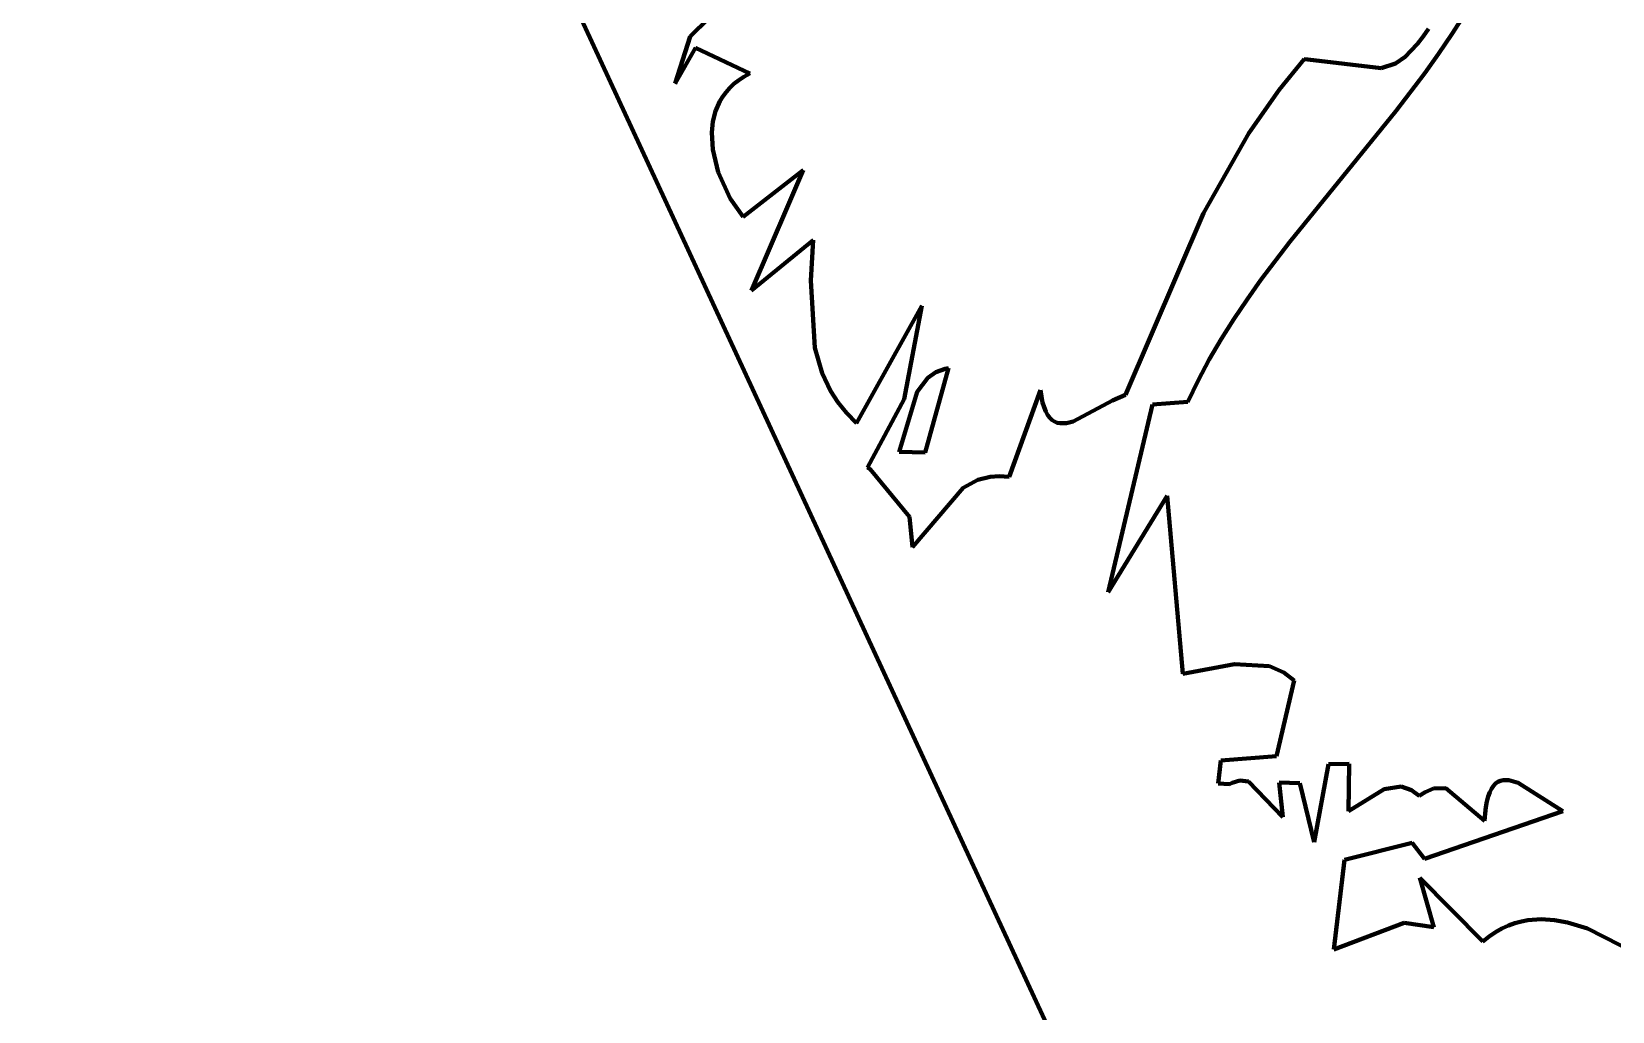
# Model space of a CAD drawing. Header units: millimetres. Extents: x 0 to 9.3, y 0 to 12.
# Drawn here: x 1.07 to 2.053, y 5.38 to 5.989 of the extents above; entities that cross this region are included whole.
import ezdxf

# ---------------------------------------------------------------- set-up
doc = ezdxf.new("R2010")
doc.units = ezdxf.units.MM
doc.layers.add('color#000000ff', color=7, linetype='CONTINUOUS', lineweight=100)
doc.layers.add('color#ffffffff', color=7, linetype='CONTINUOUS', lineweight=100)

msp = doc.modelspace()

# ---------------------------------------------------------------- linework, layer by layer
at = {"layer": 'color#000000ff'}
for p, q in [((1.82763, 5.09888), (1.06964, 6.73519)), ((1.5025, 6.00902), (1.47916, 5.98598)), ((1.96066, 5.99983), (1.95281, 5.98746)), ((1.93511, 5.98604), (1.93846, 5.99074)), ((1.95281, 5.98746), (1.94458, 5.9753)), ((1.47916, 5.98598), (1.46997, 5.95679)), ((1.46997, 5.95679), (1.48247, 5.97898)), ((1.48247, 5.97898), (1.51624, 5.96302)), ((1.92748, 5.97719), (1.93146, 5.98152)), ((1.93146, 5.98152), (1.93511, 5.98604)), ((1.8454, 5.9529), (1.86111, 5.97206)), ((1.86111, 5.97206), (1.86335, 5.97183)), ((1.86335, 5.97183), (1.90901, 5.96639)), ((1.90901, 5.96639), (1.91779, 5.96925)), ((1.91779, 5.96925), (1.92381, 5.97335)), ((1.92381, 5.97335), (1.92748, 5.97719)), ((1.94458, 5.9753), (1.936, 5.9633)), ((1.50938, 5.95898), (1.50644, 5.95668)), ((1.51265, 5.9611), (1.50938, 5.95898)), ((1.51624, 5.96302), (1.51265, 5.9611)), ((1.936, 5.9633), (1.91805, 5.93971)), ((1.49946, 5.9488), (1.49771, 5.94589)), ((1.50149, 5.95157), (1.49946, 5.9488)), ((1.50382, 5.95421), (1.50149, 5.95157)), ((1.50644, 5.95668), (1.50382, 5.95421)), ((1.82657, 5.92606), (1.8454, 5.9529)), ((1.49503, 5.93972), (1.49338, 5.93318)), ((1.49771, 5.94589), (1.49503, 5.93972)), ((1.91805, 5.93971), (1.85217, 5.85849)), ((1.49338, 5.93318), (1.49267, 5.92636)), ((1.49267, 5.92636), (1.49322, 5.91583)), ((1.7984, 5.87629), (1.82657, 5.92606)), ((1.49322, 5.91583), (1.49656, 5.90177)), ((1.49656, 5.90177), (1.50409, 5.88531)), ((1.51206, 5.87402), (1.54948, 5.90305)), ((1.54948, 5.90305), (1.54018, 5.88134)), ((1.50409, 5.88531), (1.51206, 5.87402)), ((1.54018, 5.88134), (1.51741, 5.82822)), ((1.74991, 5.76328), (1.7984, 5.87629)), ((1.51741, 5.82822), (1.5557, 5.85938)), ((1.5557, 5.85938), (1.55415, 5.83436)), ((1.85217, 5.85849), (1.83418, 5.83477)), ((1.55415, 5.83436), (1.55683, 5.79264)), ((1.83418, 5.83477), (1.82558, 5.82269)), ((1.82558, 5.82269), (1.81732, 5.81042)), ((1.5826, 5.74581), (1.62327, 5.81862)), ((1.62327, 5.81862), (1.61224, 5.76055)), ((1.81732, 5.81042), (1.80944, 5.79793)), ((1.55683, 5.79264), (1.56136, 5.7769)), ((1.80944, 5.79793), (1.802, 5.78521)), ((1.802, 5.78521), (1.79505, 5.77222)), ((1.56136, 5.7769), (1.56656, 5.76577)), ((1.62039, 5.76518), (1.62708, 5.77385)), ((1.63995, 5.77986), (1.62541, 5.72743)), ((1.62708, 5.77385), (1.63206, 5.77747)), ((1.63206, 5.77747), (1.63784, 5.77956)), ((1.63784, 5.77956), (1.63995, 5.77986)), ((1.79505, 5.77222), (1.78864, 5.75893)), ((1.56656, 5.76577), (1.57101, 5.75874)), ((1.60926, 5.72792), (1.62039, 5.76518)), ((1.67749, 5.71228), (1.69716, 5.76633)), ((1.69716, 5.76633), (1.69768, 5.76225)), ((1.69768, 5.76225), (1.69838, 5.75868)), ((1.74194, 5.75985), (1.74991, 5.76328)), ((1.57101, 5.75874), (1.57634, 5.75207)), ((1.57634, 5.75207), (1.5826, 5.74581)), ((1.61224, 5.76055), (1.58938, 5.71816)), ((1.69838, 5.75868), (1.69925, 5.7556)), ((1.69925, 5.7556), (1.70029, 5.75299)), ((1.70029, 5.75299), (1.70147, 5.75082)), ((1.71737, 5.7468), (1.74194, 5.75985)), ((1.7668, 5.75725), (1.73911, 5.64065)), ((1.78864, 5.75893), (1.7668, 5.75725)), ((1.70147, 5.75082), (1.7028, 5.74906)), ((1.7028, 5.74906), (1.70426, 5.7477)), ((1.70426, 5.7477), (1.70585, 5.74669)), ((1.70585, 5.74669), (1.70754, 5.74602)), ((1.70754, 5.74602), (1.70934, 5.74566)), ((1.70934, 5.74566), (1.71321, 5.74576)), ((1.71321, 5.74576), (1.71737, 5.7468)), ((1.62541, 5.72743), (1.60926, 5.72792)), ((1.58938, 5.71816), (1.59114, 5.71704)), ((1.59114, 5.71704), (1.6155, 5.68754)), ((1.65817, 5.71047), (1.66586, 5.71244)), ((1.66586, 5.71244), (1.67146, 5.71279)), ((1.67146, 5.71279), (1.67749, 5.71228)), ((1.61742, 5.66858), (1.64908, 5.7056)), ((1.64908, 5.7056), (1.65817, 5.71047)), ((1.73911, 5.64065), (1.77593, 5.70055)), ((1.77593, 5.70055), (1.78564, 5.59)), ((1.6155, 5.68754), (1.61742, 5.66858)), ((1.78564, 5.59), (1.81778, 5.59586)), ((1.81778, 5.59586), (1.83948, 5.5946)), ((1.83948, 5.5946), (1.8485, 5.59066)), ((1.85488, 5.58583), (1.84381, 5.53885)), ((1.8485, 5.59066), (1.85488, 5.58583)), ((1.80918, 5.5361), (1.80756, 5.52174)), ((1.84381, 5.53885), (1.80918, 5.5361)), ((1.8672, 5.48528), (1.8762, 5.53379)), ((1.8762, 5.53379), (1.88894, 5.5339)), ((1.88894, 5.5339), (1.8886, 5.50449)), ((1.80756, 5.52174), (1.81452, 5.52141)), ((1.81452, 5.52141), (1.81622, 5.52222)), ((1.81622, 5.52222), (1.82094, 5.52354)), ((1.82094, 5.52354), (1.82648, 5.52301)), ((1.82648, 5.52301), (1.84785, 5.50081)), ((1.84785, 5.50081), (1.84544, 5.52247)), ((1.84544, 5.52247), (1.85843, 5.52193)), ((1.85843, 5.52193), (1.8672, 5.48528)), ((1.8886, 5.50449), (1.9107, 5.51834)), ((1.9107, 5.51834), (1.92146, 5.51995)), ((1.92146, 5.51995), (1.92777, 5.51772)), ((1.92777, 5.51772), (1.93257, 5.51407)), ((1.93257, 5.51407), (1.93624, 5.51646)), ((1.93624, 5.51646), (1.94138, 5.51862)), ((1.94138, 5.51862), (1.9491, 5.51893)), ((1.9491, 5.51893), (1.97325, 5.49864)), ((1.97554, 5.51368), (1.97649, 5.51628)), ((1.97649, 5.51628), (1.97758, 5.51846)), ((1.97758, 5.51846), (1.97879, 5.52025)), ((1.97879, 5.52025), (1.98013, 5.52166)), ((1.98013, 5.52166), (1.98157, 5.52272)), ((1.98157, 5.52272), (1.98312, 5.52345)), ((1.98312, 5.52345), (1.98477, 5.52387)), ((1.98477, 5.52387), (1.98832, 5.52388)), ((1.98832, 5.52388), (1.99417, 5.52216)), ((1.99417, 5.52216), (2.02197, 5.50455)), ((1.97358, 5.50314), (1.97408, 5.50713)), ((1.97408, 5.50713), (1.97473, 5.51064)), ((1.97473, 5.51064), (1.97554, 5.51368)), ((2.02197, 5.50455), (1.9358, 5.47487)), ((1.97325, 5.49864), (1.97358, 5.50314)), ((1.92821, 5.48491), (1.88609, 5.47428)), ((1.9358, 5.47487), (1.92821, 5.48491)), ((1.88609, 5.47428), (1.87958, 5.41851)), ((1.94165, 5.43253), (1.93301, 5.46308)), ((1.93301, 5.46308), (1.97217, 5.42363)), ((1.99617, 5.43604), (2.00025, 5.43681)), ((2.00025, 5.43681), (2.00845, 5.43741)), ((2.00845, 5.43741), (2.01668, 5.43687)), ((2.01668, 5.43687), (2.02492, 5.43535)), ((1.87958, 5.41851), (1.92334, 5.43509)), ((1.92334, 5.43509), (1.94165, 5.43253)), ((1.97217, 5.42363), (1.97609, 5.42672)), ((1.97609, 5.42672), (1.98006, 5.42938)), ((1.98006, 5.42938), (1.98405, 5.43162)), ((1.98405, 5.43162), (1.98807, 5.43346)), ((1.98807, 5.43346), (1.99211, 5.43493)), ((1.99211, 5.43493), (1.99617, 5.43604)), ((2.02492, 5.43535), (2.03723, 5.43155)), ((2.03723, 5.43155), (2.08802, 5.40577))]:
    msp.add_line(p, q, dxfattribs=at)
at = {"layer": 'color#ffffffff'}
for p, q in [((1.06964, 6.73519), (1.82763, 5.09888)), ((1.47916, 5.98598), (1.5025, 6.00902)), ((1.95281, 5.98746), (1.96066, 5.99983)), ((1.93846, 5.99074), (1.93511, 5.98604)), ((1.94458, 5.9753), (1.95281, 5.98746)), ((1.46997, 5.95679), (1.47916, 5.98598)), ((1.48247, 5.97898), (1.46997, 5.95679)), ((1.51624, 5.96302), (1.48247, 5.97898)), ((1.93146, 5.98152), (1.92748, 5.97719)), ((1.93511, 5.98604), (1.93146, 5.98152)), ((1.86111, 5.97206), (1.8454, 5.9529)), ((1.86335, 5.97183), (1.86111, 5.97206)), ((1.90901, 5.96639), (1.86335, 5.97183)), ((1.91779, 5.96925), (1.90901, 5.96639)), ((1.92381, 5.97335), (1.91779, 5.96925)), ((1.92748, 5.97719), (1.92381, 5.97335)), ((1.936, 5.9633), (1.94458, 5.9753)), ((1.50644, 5.95668), (1.50938, 5.95898)), ((1.50938, 5.95898), (1.51265, 5.9611)), ((1.51265, 5.9611), (1.51624, 5.96302)), ((1.91805, 5.93971), (1.936, 5.9633)), ((1.49771, 5.94589), (1.49946, 5.9488)), ((1.49946, 5.9488), (1.50149, 5.95157)), ((1.50149, 5.95157), (1.50382, 5.95421)), ((1.50382, 5.95421), (1.50644, 5.95668)), ((1.8454, 5.9529), (1.82657, 5.92606)), ((1.49338, 5.93318), (1.49503, 5.93972)), ((1.49503, 5.93972), (1.49771, 5.94589)), ((1.85217, 5.85849), (1.91805, 5.93971)), ((1.49267, 5.92636), (1.49338, 5.93318)), ((1.49322, 5.91583), (1.49267, 5.92636)), ((1.82657, 5.92606), (1.7984, 5.87629)), ((1.49656, 5.90177), (1.49322, 5.91583)), ((1.50409, 5.88531), (1.49656, 5.90177)), ((1.54948, 5.90305), (1.51206, 5.87402)), ((1.54018, 5.88134), (1.54948, 5.90305)), ((1.51206, 5.87402), (1.50409, 5.88531)), ((1.51741, 5.82822), (1.54018, 5.88134)), ((1.7984, 5.87629), (1.74991, 5.76328)), ((1.5557, 5.85938), (1.51741, 5.82822)), ((1.55415, 5.83436), (1.5557, 5.85938)), ((1.83418, 5.83477), (1.85217, 5.85849)), ((1.55683, 5.79264), (1.55415, 5.83436)), ((1.82558, 5.82269), (1.83418, 5.83477)), ((1.81732, 5.81042), (1.82558, 5.82269)), ((1.62327, 5.81862), (1.5826, 5.74581)), ((1.61224, 5.76055), (1.62327, 5.81862)), ((1.80944, 5.79793), (1.81732, 5.81042)), ((1.56136, 5.7769), (1.55683, 5.79264)), ((1.802, 5.78521), (1.80944, 5.79793)), ((1.79505, 5.77222), (1.802, 5.78521)), ((1.56656, 5.76577), (1.56136, 5.7769)), ((1.62708, 5.77385), (1.62039, 5.76518)), ((1.62541, 5.72743), (1.63995, 5.77986)), ((1.63206, 5.77747), (1.62708, 5.77385)), ((1.63784, 5.77956), (1.63206, 5.77747)), ((1.63995, 5.77986), (1.63784, 5.77956)), ((1.78864, 5.75893), (1.79505, 5.77222)), ((1.57101, 5.75874), (1.56656, 5.76577)), ((1.62039, 5.76518), (1.60926, 5.72792)), ((1.69716, 5.76633), (1.67749, 5.71228)), ((1.69768, 5.76225), (1.69716, 5.76633)), ((1.69838, 5.75868), (1.69768, 5.76225)), ((1.74991, 5.76328), (1.74194, 5.75985)), ((1.57634, 5.75207), (1.57101, 5.75874)), ((1.5826, 5.74581), (1.57634, 5.75207)), ((1.58938, 5.71816), (1.61224, 5.76055)), ((1.69925, 5.7556), (1.69838, 5.75868)), ((1.70029, 5.75299), (1.69925, 5.7556)), ((1.70147, 5.75082), (1.70029, 5.75299)), ((1.74194, 5.75985), (1.71737, 5.7468)), ((1.73911, 5.64065), (1.7668, 5.75725)), ((1.7668, 5.75725), (1.78864, 5.75893)), ((1.7028, 5.74906), (1.70147, 5.75082)), ((1.70426, 5.7477), (1.7028, 5.74906)), ((1.70585, 5.74669), (1.70426, 5.7477)), ((1.70754, 5.74602), (1.70585, 5.74669)), ((1.70934, 5.74566), (1.70754, 5.74602)), ((1.71321, 5.74576), (1.70934, 5.74566)), ((1.71737, 5.7468), (1.71321, 5.74576)), ((1.60926, 5.72792), (1.62541, 5.72743)), ((1.59114, 5.71704), (1.58938, 5.71816)), ((1.6155, 5.68754), (1.59114, 5.71704)), ((1.66586, 5.71244), (1.65817, 5.71047)), ((1.67146, 5.71279), (1.66586, 5.71244)), ((1.67749, 5.71228), (1.67146, 5.71279)), ((1.64908, 5.7056), (1.61742, 5.66858)), ((1.65817, 5.71047), (1.64908, 5.7056)), ((1.77593, 5.70055), (1.73911, 5.64065)), ((1.78564, 5.59), (1.77593, 5.70055)), ((1.61742, 5.66858), (1.6155, 5.68754)), ((1.81778, 5.59586), (1.78564, 5.59)), ((1.83948, 5.5946), (1.81778, 5.59586)), ((1.8485, 5.59066), (1.83948, 5.5946)), ((1.84381, 5.53885), (1.85488, 5.58583)), ((1.85488, 5.58583), (1.8485, 5.59066)), ((1.80756, 5.52174), (1.80918, 5.5361)), ((1.80918, 5.5361), (1.84381, 5.53885)), ((1.8762, 5.53379), (1.8672, 5.48528)), ((1.88894, 5.5339), (1.8762, 5.53379)), ((1.8886, 5.50449), (1.88894, 5.5339)), ((1.81452, 5.52141), (1.80756, 5.52174)), ((1.81622, 5.52222), (1.81452, 5.52141)), ((1.82094, 5.52354), (1.81622, 5.52222)), ((1.82648, 5.52301), (1.82094, 5.52354)), ((1.84785, 5.50081), (1.82648, 5.52301)), ((1.85843, 5.52193), (1.84544, 5.52247)), ((1.84544, 5.52247), (1.84785, 5.50081)), ((1.8672, 5.48528), (1.85843, 5.52193)), ((1.9107, 5.51834), (1.8886, 5.50449)), ((1.92146, 5.51995), (1.9107, 5.51834)), ((1.92777, 5.51772), (1.92146, 5.51995)), ((1.93257, 5.51407), (1.92777, 5.51772)), ((1.93624, 5.51646), (1.93257, 5.51407)), ((1.94138, 5.51862), (1.93624, 5.51646)), ((1.9491, 5.51893), (1.94138, 5.51862)), ((1.97325, 5.49864), (1.9491, 5.51893)), ((1.97649, 5.51628), (1.97554, 5.51368)), ((1.97758, 5.51846), (1.97649, 5.51628)), ((1.97879, 5.52025), (1.97758, 5.51846)), ((1.98013, 5.52166), (1.97879, 5.52025)), ((1.98157, 5.52272), (1.98013, 5.52166)), ((1.98312, 5.52345), (1.98157, 5.52272)), ((1.98477, 5.52387), (1.98312, 5.52345)), ((1.98832, 5.52388), (1.98477, 5.52387)), ((1.99417, 5.52216), (1.98832, 5.52388)), ((2.02197, 5.50455), (1.99417, 5.52216)), ((1.97408, 5.50713), (1.97358, 5.50314)), ((1.97473, 5.51064), (1.97408, 5.50713)), ((1.97554, 5.51368), (1.97473, 5.51064)), ((1.9358, 5.47487), (2.02197, 5.50455)), ((1.97358, 5.50314), (1.97325, 5.49864)), ((1.88609, 5.47428), (1.92821, 5.48491)), ((1.92821, 5.48491), (1.9358, 5.47487)), ((1.87958, 5.41851), (1.88609, 5.47428)), ((1.97217, 5.42363), (1.93301, 5.46308)), ((1.93301, 5.46308), (1.94165, 5.43253)), ((2.00025, 5.43681), (1.99617, 5.43604)), ((2.00845, 5.43741), (2.00025, 5.43681)), ((2.01668, 5.43687), (2.00845, 5.43741)), ((2.02492, 5.43535), (2.01668, 5.43687)), ((1.92334, 5.43509), (1.87958, 5.41851)), ((1.94165, 5.43253), (1.92334, 5.43509)), ((1.97609, 5.42672), (1.97217, 5.42363)), ((1.98006, 5.42938), (1.97609, 5.42672)), ((1.98405, 5.43162), (1.98006, 5.42938)), ((1.98807, 5.43346), (1.98405, 5.43162)), ((1.99211, 5.43493), (1.98807, 5.43346)), ((1.99617, 5.43604), (1.99211, 5.43493)), ((2.03723, 5.43155), (2.02492, 5.43535)), ((2.08802, 5.40577), (2.03723, 5.43155))]:
    msp.add_line(p, q, dxfattribs=at)

doc.saveas('drawing.dxf')
